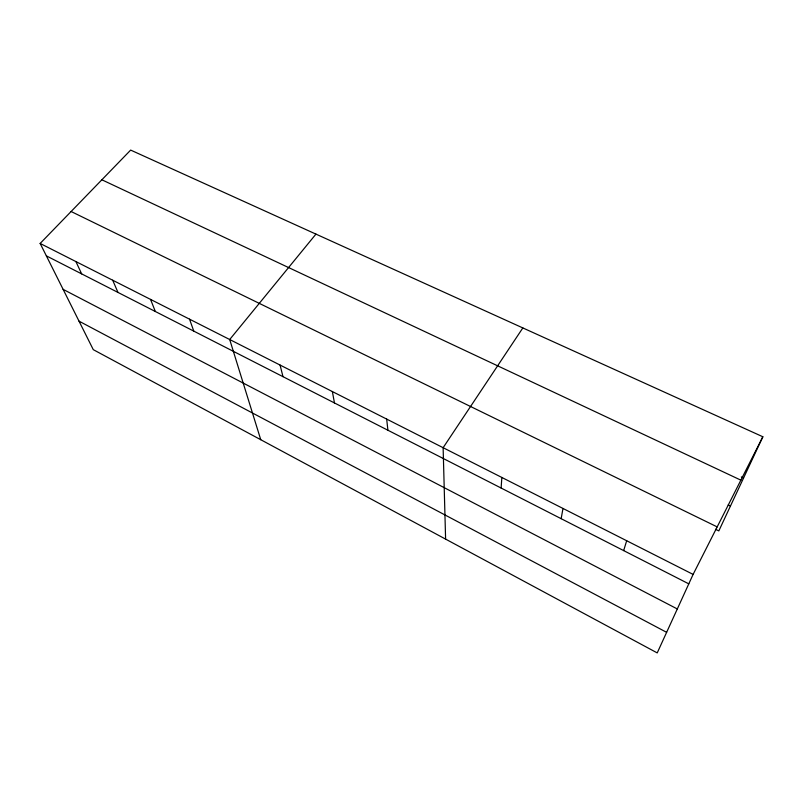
<?xml version="1.0" encoding="UTF-8"?>
<svg xmlns="http://www.w3.org/2000/svg" width="803" height="803" viewBox="0 0 803 803"><rect width="100%" height="100%" fill="white"/><g stroke="black" fill="none" stroke-linecap="round" stroke-linejoin="round"><path stroke-width="1.2" d="M501.122 488.043L501.845 477.464M561.156 518.688L562.983 508.46M623.66 550.607L626.681 540.74M762.85 436.762L693.109 574.406L657.225 652.909L93.278 349.656L40.15 243.45L130.658 150.091L762.85 436.762L718.826 530.903L715.463 529.267M522.843 327.925L443.126 447.703L445.605 539.114M315.95 234.105L229.698 339.518L260.754 439.723M741.34 476.922L743.578 477.976M101.871 179.792L740.868 480.154M728.201 504.967L730.449 506.041M71.116 211.51L717.179 526.898M40.15 243.45L693.109 574.406M46.363 255.866L688.793 583.851M63.116 289.361L677.31 608.965M79.015 321.15L666.631 632.332M75.904 261.567L81.665 273.893M112.691 280.217L117.971 292.422M150.552 299.399L155.33 311.494M189.538 319.162L193.774 331.127M280.066 365.054L282.987 376.677M332.362 391.563L334.47 402.955M386.675 419.086L387.909 430.237"/></g></svg>
